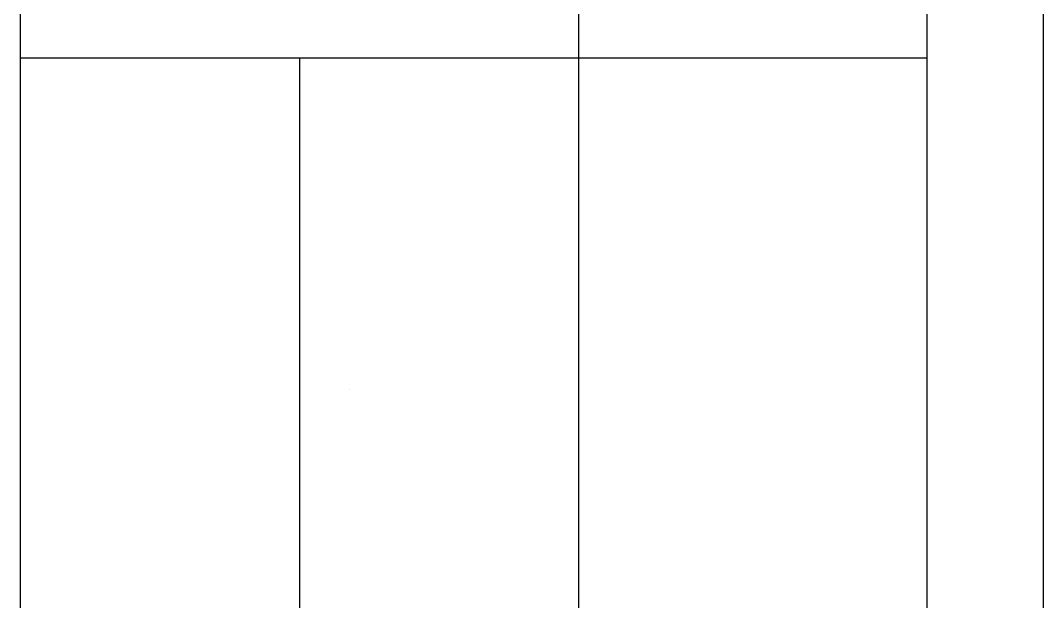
# Model space of a CAD drawing. Extents: x 17.6 to 52.5, y 0.2 to 49.5.
# Drawn here: x 47.35 to 52.51, y 37.92 to 40.85 of the extents above; entities that cross this region are included whole.
import ezdxf

# ---------------------------------------------------------------- set-up
doc = ezdxf.new("R2010")
doc.units = 0
doc.layers.get('0').update_dxf_attribs({"linetype": 'CONTINUOUS'})

msp = doc.modelspace()

# ---------------------------------------------------------------- linework, layer by layer
at = {"color": 7}
for points in [[(52.5138, 0.1546), (52.5138, 49.4628)], [(47.3482, 25.3957), (47.3482, 48.8758)], [(50.1658, 48.8758), (50.1658, 25.3957)], [(51.9268, 0.7416), (51.9268, 48.8758)], [(51.9268, 40.6578), (47.3482, 40.6578)], [(48.757, 40.6578), (48.757, 25.3957)]]:
    msp.add_lwpolyline(points, dxfattribs=at)
at = {"color": 5, "const_width": 0.0000000783}
for points in [[(49.9069, 39.8419), (49.6517, 39.8419), (49.6517, 39.8769), (49.688, 39.8769), (49.6646, 39.8963), (49.6506, 39.9207), (49.6459, 39.95), (49.6469, 39.9635), (49.6496, 39.9762), (49.6542, 39.9882), (49.6603, 39.9988), (49.6676, 40.0075), (49.676, 40.0142), (49.6855, 40.0194), (49.6962, 40.0235), (49.7079, 40.0263), (49.7179, 40.0275), (49.732, 40.0283), (49.75, 40.0285), (49.9069, 40.0285), (49.9069, 39.9896), (49.7517, 39.9896), (49.7355, 39.9891), (49.7223, 39.9876), (49.7121, 39.985), (49.704, 39.9812), (49.697, 39.9759), (49.6912, 39.9689), (49.6869, 39.9608), (49.6843, 39.9517), (49.6834, 39.9418), (49.6854, 39.926), (49.6912, 39.9117), (49.701, 39.8989), (49.7162, 39.8888), (49.7383, 39.8828), (49.7675, 39.8808), (49.9069, 39.8808), (49.9069, 39.8419)], [(49.7793, 39.5811), (49.7361, 39.5851), (49.7011, 39.5969), (49.6743, 39.6166), (49.6585, 39.6378), (49.6491, 39.6619), (49.6459, 39.6888), (49.6498, 39.7185), (49.6613, 39.7443), (49.6804, 39.7662), (49.7063, 39.7829), (49.7381, 39.7929), (49.7757, 39.7963), (49.8062, 39.7948), (49.832, 39.7904), (49.8532, 39.783), (49.8706, 39.7728), (49.8852, 39.7599), (49.897, 39.7443), (49.9057, 39.7268), (49.9109, 39.7083), (49.9126, 39.6888), (49.9088, 39.6587), (49.8974, 39.6327), (49.8783, 39.6109), (49.852, 39.5944), (49.819, 39.5844), (49.7793, 39.5811)], [(49.5527, 39.696), (49.5527, 39.747), (49.62, 39.6994), (49.62, 39.6672), (49.5527, 39.696)], [(49.7793, 39.6211), (49.8092, 39.6233), (49.8337, 39.6297), (49.8527, 39.6404), (49.8662, 39.6543), (49.8744, 39.6705), (49.8771, 39.6888), (49.8743, 39.7071), (49.8662, 39.7231), (49.8526, 39.737), (49.8334, 39.7477), (49.8085, 39.7541), (49.7778, 39.7563), (49.7488, 39.7541), (49.7249, 39.7477), (49.7061, 39.7369), (49.6926, 39.723), (49.6845, 39.7069), (49.6817, 39.6888), (49.6844, 39.6705), (49.6925, 39.6543), (49.706, 39.6404), (49.7249, 39.6297), (49.7494, 39.6233), (49.7793, 39.6211)], [(49.9069, 39.3537), (49.8718, 39.3537), (49.6853, 39.4998), (49.6862, 39.4839), (49.6866, 39.4693), (49.6868, 39.4559), (49.6868, 39.3623), (49.6517, 39.3623), (49.6517, 39.55), (49.6803, 39.55), (49.8422, 39.4257), (49.8718, 39.4017), (49.8706, 39.4188), (49.8699, 39.4351), (49.8696, 39.4508), (49.8696, 39.5569), (49.9069, 39.5569), (49.9069, 39.3537)], [(48.5122, 39.4286), (48.5122, 39.3897), (48.2366, 39.3897), (48.2466, 39.3794), (48.2565, 39.3671), (48.2664, 39.3529), (48.2755, 39.3382), (48.283, 39.3245), (48.2888, 39.3119), (48.247, 39.3119), (48.2348, 39.3327), (48.221, 39.3518), (48.2056, 39.369), (48.1896, 39.3837), (48.1739, 39.3952), (48.1585, 39.4036), (48.1585, 39.4286), (48.5122, 39.4286)], [(49.9069, 39.275), (49.5547, 39.275), (49.5547, 39.3139), (49.9069, 39.3139), (49.9069, 39.275)], [(48.3063, 39.1806), (48.257, 39.1806), (48.257, 39.225), (48.3063, 39.225), (48.3063, 39.1806)], [(48.4629, 39.1806), (48.4629, 39.225), (48.5122, 39.225), (48.5122, 39.1806), (48.4629, 39.1806)], [(49.8754, 39.1794), (49.8877, 39.1652), (49.8973, 39.1513), (49.9042, 39.1378), (49.9089, 39.1241), (49.9117, 39.1098), (49.9126, 39.0949), (49.9103, 39.0716), (49.9035, 39.0522), (49.8921, 39.0367), (49.8771, 39.0254), (49.8596, 39.0186), (49.8396, 39.0164), (49.8275, 39.0172), (49.816, 39.0198), (49.8054, 39.024), (49.7957, 39.0297), (49.7874, 39.0364), (49.7805, 39.0442), (49.7747, 39.0528), (49.77, 39.0621), (49.7663, 39.0722), (49.7641, 39.0811), (49.7619, 39.0926), (49.7598, 39.1067), (49.7554, 39.1354), (49.7504, 39.1585), (49.7449, 39.1762), (49.7397, 39.1763), (49.736, 39.1763), (49.7336, 39.1764), (49.7178, 39.1751), (49.7053, 39.1715), (49.6964, 39.1653), (49.6883, 39.1538), (49.6834, 39.139), (49.6817, 39.121), (49.6829, 39.1043), (49.6865, 39.0908), (49.6924, 39.0805), (49.7014, 39.0725), (49.714, 39.0661), (49.7303, 39.0611), (49.7245, 39.0231), (49.7076, 39.0273), (49.693, 39.033), (49.6807, 39.0402), (49.6704, 39.0493), (49.6618, 39.0607), (49.655, 39.0745), (49.65, 39.0903), (49.6469, 39.1077), (49.6459, 39.1266), (49.6468, 39.145), (49.6494, 39.1609), (49.6536, 39.1744), (49.6592, 39.1856), (49.6656, 39.1946), (49.673, 39.2015), (49.6814, 39.2066), (49.6912, 39.2107), (49.7024, 39.2136), (49.7117, 39.2146), (49.725, 39.2153), (49.7423, 39.2155), (49.7999, 39.2155), (49.8352, 39.2158), (49.8606, 39.2166), (49.8762, 39.218), (49.8867, 39.2202), (49.8969, 39.2235), (49.9069, 39.2278), (49.9069, 39.1872), (49.8974, 39.1836), (49.8869, 39.181), (49.8754, 39.1794)], [(49.7788, 39.1762), (49.7849, 39.1597), (49.7903, 39.1385), (49.7951, 39.1126), (49.7978, 39.0981), (49.8007, 39.0868), (49.8038, 39.0786), (49.8075, 39.0725), (49.8122, 39.0674), (49.8178, 39.0633), (49.8242, 39.0603), (49.8311, 39.0585), (49.8384, 39.0579), (49.8493, 39.0592), (49.8589, 39.0631), (49.8672, 39.0697), (49.8736, 39.0787), (49.8775, 39.0902), (49.8787, 39.1042), (49.8775, 39.1186), (49.8739, 39.1319), (49.8678, 39.1442), (49.8596, 39.1548), (49.8497, 39.1634), (49.8379, 39.1699), (49.8266, 39.1734), (49.8122, 39.1755), (49.7947, 39.1762), (49.7788, 39.1762)], [(48.5122, 39.0593), (48.5122, 39.0204), (48.2366, 39.0204), (48.2466, 39.0101), (48.2565, 38.9978), (48.2664, 38.9835), (48.2755, 38.9689), (48.283, 38.9552), (48.2888, 38.9426), (48.247, 38.9426), (48.2348, 38.9634), (48.221, 38.9825), (48.2056, 38.9997), (48.1896, 39.0144), (48.1739, 39.0259), (48.1585, 39.0343), (48.1585, 39.0593), (48.5122, 39.0593)], [(49.7834, 38.9409), (49.7951, 38.9829), (49.8304, 38.9717), (49.8596, 38.9559), (49.8827, 38.9354), (49.8995, 38.9109), (49.9095, 38.8829), (49.9129, 38.8516), (49.9103, 38.8196), (49.9026, 38.7918), (49.8897, 38.7683), (49.8719, 38.7486), (49.8495, 38.7323), (49.8225, 38.7194), (49.7925, 38.7101), (49.761, 38.7045), (49.7281, 38.7026), (49.693, 38.7047), (49.661, 38.711), (49.6321, 38.7215), (49.607, 38.7359), (49.5863, 38.7539), (49.5699, 38.7754), (49.5581, 38.7994), (49.551, 38.8251), (49.5486, 38.8523), (49.5516, 38.8823), (49.5606, 38.909), (49.5756, 38.9323), (49.5959, 38.9517), (49.6212, 38.9668), (49.6512, 38.9774), (49.662, 38.9361), (49.6387, 38.9277), (49.6201, 38.917), (49.6061, 38.9041), (49.5963, 38.889), (49.5905, 38.8714), (49.5885, 38.8514), (49.5907, 38.8284), (49.5972, 38.808), (49.608, 38.7903), (49.6224, 38.7756), (49.6399, 38.7641), (49.6602, 38.7558), (49.6823, 38.7503), (49.7049, 38.747), (49.7279, 38.7459), (49.7566, 38.7472), (49.7827, 38.7511), (49.8063, 38.7577), (49.8268, 38.767), (49.8435, 38.7792), (49.8564, 38.7943), (49.8656, 38.8113), (49.8711, 38.8293), (49.873, 38.8481), (49.8705, 38.8704), (49.8629, 38.8903), (49.8504, 38.9078), (49.8329, 38.9224), (49.8106, 38.9334), (49.7834, 38.9409)], [(49.9069, 38.5978), (49.8576, 38.5978), (49.8576, 38.6421), (49.9069, 38.6421), (49.9069, 38.5978)], [(49.9069, 38.2719), (49.5547, 38.2719), (49.5547, 38.3811), (49.5552, 38.4038), (49.5569, 38.4226), (49.5597, 38.4375), (49.5656, 38.4548), (49.574, 38.4703), (49.5849, 38.484), (49.6021, 38.4993), (49.6221, 38.5118), (49.6451, 38.5215), (49.6707, 38.5284), (49.6986, 38.5326), (49.7288, 38.534), (49.7546, 38.533), (49.7783, 38.5302), (49.7999, 38.5255), (49.8194, 38.5194), (49.8365, 38.5122), (49.8512, 38.5039), (49.8638, 38.4949), (49.8745, 38.4852), (49.8832, 38.4751), (49.8903, 38.4639), (49.8962, 38.4513), (49.9009, 38.4372), (49.9042, 38.4217), (49.9062, 38.4047), (49.9069, 38.3863), (49.9069, 38.2719)], [(49.8653, 38.3815), (49.8646, 38.4009), (49.8624, 38.4173), (49.8588, 38.4307), (49.8539, 38.4418), (49.8478, 38.4513), (49.8405, 38.4592), (49.8282, 38.4684), (49.8134, 38.4761), (49.796, 38.4824), (49.776, 38.487), (49.7534, 38.4898), (49.7281, 38.4907), (49.6941, 38.4889), (49.6658, 38.4835), (49.6432, 38.4744), (49.6256, 38.4627), (49.6123, 38.4495), (49.6034, 38.4347), (49.5994, 38.4212), (49.597, 38.4031), (49.5962, 38.3805), (49.5962, 38.3139), (49.8653, 38.3139), (49.8653, 38.3815)]]:
    msp.add_lwpolyline(points, dxfattribs=at)
at = {"color": 7, "const_width": 0.0000000783}
for points in [[(49.0215, 39.6144), (48.9805, 39.6144), (48.9805, 39.6554), (49.0215, 39.6554), (49.0215, 39.6144)], [(49.1521, 39.6144), (49.1521, 39.6554), (49.1931, 39.6554), (49.1931, 39.6144), (49.1521, 39.6144)], [(49.0868, 39.3629), (49.0508, 39.3665), (49.0217, 39.3775), (48.9993, 39.3957), (48.9862, 39.4154), (48.9783, 39.4376), (48.9757, 39.4626), (48.9789, 39.4901), (48.9884, 39.5139), (49.0044, 39.5343), (49.026, 39.5497), (49.0525, 39.559), (49.0838, 39.5621), (49.1092, 39.5607), (49.1307, 39.5566), (49.1484, 39.5498), (49.1629, 39.5403), (49.1751, 39.5284), (49.1849, 39.514), (49.1921, 39.4978), (49.1965, 39.4807), (49.1979, 39.4626), (49.1947, 39.4347), (49.1852, 39.4107), (49.1693, 39.3904), (49.1474, 39.3751), (49.1199, 39.366), (49.0868, 39.3629)], [(49.0868, 39.3999), (49.1117, 39.4019), (49.1321, 39.4079), (49.148, 39.4178), (49.1592, 39.4307), (49.166, 39.4456), (49.1683, 39.4626), (49.166, 39.4795), (49.1592, 39.4944), (49.1479, 39.5072), (49.1319, 39.5171), (49.1111, 39.5231), (49.0856, 39.5251), (49.0614, 39.5231), (49.0415, 39.5171), (49.0258, 39.5071), (49.0145, 39.4942), (49.0078, 39.4794), (49.0055, 39.4626), (49.0078, 39.4456), (49.0145, 39.4307), (49.0257, 39.4178), (49.0415, 39.4079), (49.0619, 39.4019), (49.0868, 39.3999)], [(49.1931, 39.2862), (49.1663, 39.2862), (49.1838, 39.2706), (49.1944, 39.2508), (49.1979, 39.2268), (49.1964, 39.2103), (49.1917, 39.1947), (49.1839, 39.18), (49.1733, 39.1669), (49.1603, 39.1559), (49.1448, 39.147), (49.1272, 39.1405), (49.1079, 39.1366), (49.087, 39.1353), (49.0664, 39.1364), (49.0472, 39.14), (49.0292, 39.1459), (49.0133, 39.1541), (49, 39.1647), (48.9895, 39.1777), (48.9818, 39.1924), (48.9772, 39.2082), (48.9757, 39.2252), (48.9766, 39.2375), (48.9793, 39.2489), (48.9838, 39.2594), (48.9897, 39.2688), (48.9968, 39.2769), (49.0049, 39.2838), (48.8996, 39.2838), (48.8996, 39.3197), (49.1931, 39.3197), (49.1931, 39.2862)], [(47.6318, 39.2266), (47.5907, 39.2266), (47.5907, 39.2676), (47.6318, 39.2676), (47.6318, 39.2266)], [(47.7623, 39.2266), (47.7623, 39.2676), (47.8033, 39.2676), (47.8033, 39.2266), (47.7623, 39.2266)], [(49.087, 39.1723), (49.1119, 39.1742), (49.1323, 39.18), (49.1481, 39.1895), (49.1593, 39.2017), (49.166, 39.2152), (49.1683, 39.2302), (49.1661, 39.2451), (49.1597, 39.2585), (49.149, 39.2703), (49.1338, 39.2795), (49.1142, 39.285), (49.09, 39.2868), (49.0635, 39.285), (49.0421, 39.2793), (49.0259, 39.27), (49.0146, 39.2579), (49.0078, 39.2441), (49.0055, 39.2286), (49.0077, 39.2134), (49.0142, 39.2), (49.0251, 39.1884), (49.0407, 39.1795), (49.0613, 39.1741), (49.087, 39.1723)], [(47.7771, 39.1273), (47.7873, 39.1141), (47.7954, 39.1012), (47.8011, 39.0887), (47.805, 39.0761), (47.8074, 39.0628), (47.8081, 39.049), (47.8062, 39.0274), (47.8005, 39.0095), (47.791, 38.9951), (47.7786, 38.9847), (47.764, 38.9784), (47.7473, 38.9763), (47.7372, 38.9771), (47.7277, 38.9795), (47.7187, 38.9834), (47.7107, 38.9886), (47.7038, 38.9948), (47.698, 39.002), (47.6932, 39.01), (47.6893, 39.0187), (47.6862, 39.028), (47.6844, 39.0362), (47.6826, 39.0469), (47.6808, 39.06), (47.6771, 39.0865), (47.673, 39.1079), (47.6684, 39.1243), (47.6641, 39.1244), (47.6609, 39.1244), (47.659, 39.1245), (47.6458, 39.1233), (47.6354, 39.1199), (47.628, 39.1142), (47.6212, 39.1035), (47.6171, 39.0899), (47.6157, 39.0732), (47.6167, 39.0577), (47.6197, 39.0452), (47.6247, 39.0357), (47.6321, 39.0283), (47.6426, 39.0223), (47.6562, 39.0177), (47.6514, 38.9825), (47.6373, 38.9864), (47.6251, 38.9917), (47.6148, 38.9983), (47.6063, 39.0068), (47.5991, 39.0174), (47.5934, 39.0302), (47.5892, 39.0448), (47.5867, 39.0609), (47.5859, 39.0784), (47.5866, 39.0954), (47.5888, 39.1102), (47.5923, 39.1227), (47.597, 39.133), (47.6023, 39.1413), (47.6084, 39.1477), (47.6155, 39.1525), (47.6237, 39.1562), (47.633, 39.1589), (47.6407, 39.1599), (47.6518, 39.1605), (47.6662, 39.1607), (47.7142, 39.1607), (47.7436, 39.1609), (47.7648, 39.1617), (47.7778, 39.163), (47.7866, 39.165), (47.7951, 39.1681), (47.8033, 39.1721), (47.8033, 39.1345), (47.7954, 39.1312), (47.7867, 39.1288), (47.7771, 39.1273)], [(47.6966, 39.1243), (47.7017, 39.109), (47.7062, 39.0894), (47.7102, 39.0654), (47.7125, 39.052), (47.7149, 39.0415), (47.7174, 39.034), (47.7205, 39.0283), (47.7244, 39.0235), (47.7292, 39.0197), (47.7345, 39.017), (47.7402, 39.0153), (47.7463, 39.0147), (47.7554, 39.016), (47.7634, 39.0196), (47.7703, 39.0257), (47.7756, 39.034), (47.7788, 39.0447), (47.7799, 39.0576), (47.7789, 39.071), (47.7759, 39.0833), (47.7708, 39.0946), (47.764, 39.1045), (47.7557, 39.1124), (47.7459, 39.1184), (47.7364, 39.1217), (47.7244, 39.1236), (47.7098, 39.1243), (47.6966, 39.1243)], [(49.1669, 39.059), (49.1771, 39.0458), (49.1851, 39.033), (49.1909, 39.0204), (49.1948, 39.0078), (49.1971, 38.9946), (49.1979, 38.9807), (49.196, 38.9591), (49.1903, 38.9412), (49.1808, 38.9269), (49.1683, 38.9164), (49.1537, 38.9101), (49.137, 38.908), (49.1269, 38.9088), (49.1174, 38.9112), (49.1085, 38.9151), (49.1005, 38.9204), (49.0936, 38.9266), (49.0878, 38.9338), (49.083, 38.9418), (49.0791, 38.9504), (49.076, 38.9597), (49.0741, 38.968), (49.0723, 38.9786), (49.0706, 38.9917), (49.0669, 39.0183), (49.0627, 39.0397), (49.0582, 39.056), (49.0538, 39.0561), (49.0507, 39.0562), (49.0488, 39.0562), (49.0355, 39.055), (49.0252, 39.0516), (49.0177, 39.046), (49.0109, 39.0353), (49.0069, 39.0216), (49.0055, 39.0049), (49.0065, 38.9895), (49.0095, 38.9769), (49.0144, 38.9674), (49.0219, 38.96), (49.0324, 38.954), (49.046, 38.9495), (49.0411, 38.9142), (49.027, 38.9181), (49.0149, 38.9234), (49.0046, 38.9301), (48.996, 38.9385), (48.9889, 38.9491), (48.9832, 38.9619), (48.979, 38.9765), (48.9765, 38.9926), (48.9757, 39.0101), (48.9764, 39.0272), (48.9785, 39.0419), (48.9821, 39.0544), (48.9867, 39.0647), (48.9921, 39.0731), (48.9982, 39.0794), (49.0052, 39.0842), (49.0134, 39.0879), (49.0227, 39.0906), (49.0305, 39.0916), (49.0416, 39.0922), (49.056, 39.0924), (49.104, 39.0924), (49.1334, 39.0927), (49.1546, 39.0934), (49.1676, 39.0947), (49.1763, 39.0968), (49.1848, 39.0998), (49.1931, 39.1038), (49.1931, 39.0662), (49.1852, 39.0629), (49.1765, 39.0605), (49.1669, 39.059)], [(49.0864, 39.056), (49.0915, 39.0407), (49.096, 39.0211), (49.1, 38.9971), (49.1022, 38.9838), (49.1046, 38.9733), (49.1072, 38.9657), (49.1103, 38.96), (49.1142, 38.9553), (49.1189, 38.9515), (49.1243, 38.9487), (49.13, 38.947), (49.136, 38.9465), (49.1451, 38.9477), (49.1531, 38.9513), (49.1601, 38.9574), (49.1654, 38.9658), (49.1686, 38.9764), (49.1697, 38.9893), (49.1687, 39.0027), (49.1656, 39.015), (49.1606, 39.0264), (49.1538, 39.0362), (49.1454, 39.0441), (49.1356, 39.0502), (49.1262, 39.0534), (49.1142, 39.0553), (49.0996, 39.056), (49.0864, 39.056)], [(47.8033, 38.8966), (47.5098, 38.8966), (47.5098, 38.9327), (47.8033, 38.9327), (47.8033, 38.8966)], [(47.7771, 38.8081), (47.7873, 38.7949), (47.7954, 38.7821), (47.8011, 38.7696), (47.805, 38.7569), (47.8074, 38.7437), (47.8081, 38.7298), (47.8062, 38.7083), (47.8005, 38.6903), (47.791, 38.676), (47.7786, 38.6655), (47.764, 38.6593), (47.7473, 38.6572), (47.7372, 38.658), (47.7277, 38.6603), (47.7187, 38.6643), (47.7107, 38.6695), (47.7038, 38.6757), (47.698, 38.6829), (47.6932, 38.6909), (47.6893, 38.6995), (47.6862, 38.7088), (47.6844, 38.7171), (47.6826, 38.7278), (47.6808, 38.7409), (47.6771, 38.7674), (47.673, 38.7888), (47.6684, 38.8051), (47.6641, 38.8052), (47.6609, 38.8053), (47.659, 38.8053), (47.6458, 38.8042), (47.6354, 38.8008), (47.628, 38.7951), (47.6212, 38.7844), (47.6171, 38.7707), (47.6157, 38.7541), (47.6167, 38.7386), (47.6197, 38.7261), (47.6247, 38.7165), (47.6321, 38.7092), (47.6426, 38.7032), (47.6562, 38.6986), (47.6514, 38.6634), (47.6373, 38.6673), (47.6251, 38.6725), (47.6148, 38.6792), (47.6063, 38.6876), (47.5991, 38.6982), (47.5934, 38.711), (47.5892, 38.7256), (47.5867, 38.7417), (47.5859, 38.7593), (47.5866, 38.7763), (47.5888, 38.791), (47.5923, 38.8035), (47.597, 38.8139), (47.6023, 38.8222), (47.6084, 38.8285), (47.6155, 38.8334), (47.6237, 38.8371), (47.633, 38.8398), (47.6407, 38.8408), (47.6518, 38.8414), (47.6662, 38.8416), (47.7142, 38.8416), (47.7436, 38.8418), (47.7648, 38.8426), (47.7778, 38.8439), (47.7866, 38.8459), (47.7951, 38.8489), (47.8033, 38.853), (47.8033, 38.8153), (47.7954, 38.812), (47.7867, 38.8096), (47.7771, 38.8081)], [(48.9414, 38.8289), (48.8996, 38.8289), (48.8996, 38.865), (48.9414, 38.865), (48.9414, 38.8289)], [(49.245, 38.7901), (49.2465, 38.7968), (49.2474, 38.8025), (49.2478, 38.8071), (49.2469, 38.8138), (49.2445, 38.8193), (49.2405, 38.8235), (49.2331, 38.8265), (49.221, 38.8283), (49.2039, 38.8289), (48.9805, 38.8289), (48.9805, 38.865), (49.2047, 38.865), (49.2282, 38.8639), (49.2464, 38.8604), (49.2594, 38.8548), (49.2705, 38.8442), (49.2772, 38.8298), (49.2794, 38.8115), (49.279, 38.8019), (49.2777, 38.7925), (49.2756, 38.7833), (49.245, 38.7901)], [(47.6966, 38.8051), (47.7017, 38.7899), (47.7062, 38.7702), (47.7102, 38.7463), (47.7125, 38.7329), (47.7149, 38.7224), (47.7174, 38.7148), (47.7205, 38.7092), (47.7244, 38.7044), (47.7292, 38.7006), (47.7345, 38.6978), (47.7402, 38.6962), (47.7463, 38.6956), (47.7554, 38.6968), (47.7634, 38.7005), (47.7703, 38.7065), (47.7756, 38.7149), (47.7788, 38.7256), (47.7799, 38.7385), (47.7789, 38.7518), (47.7759, 38.7642), (47.7708, 38.7755), (47.764, 38.7853), (47.7557, 38.7933), (47.7459, 38.7993), (47.7364, 38.8025), (47.7244, 38.8045), (47.7098, 38.8051), (47.6966, 38.8051)], [(49.1931, 38.7405), (49.1619, 38.7405), (49.1819, 38.7219), (49.1939, 38.6994), (49.1979, 38.673), (49.1971, 38.6607), (49.1947, 38.649), (49.1907, 38.6379), (49.1855, 38.6279), (49.1794, 38.6198), (49.1726, 38.6136), (49.1648, 38.6089), (49.1559, 38.6052), (49.1459, 38.6025), (49.1374, 38.6013), (49.1262, 38.6006), (49.1122, 38.6003), (48.9805, 38.6003), (48.9805, 38.6364), (49.0984, 38.6364), (49.1152, 38.6366), (49.1279, 38.6373), (49.1364, 38.6386), (49.1452, 38.6417), (49.1527, 38.6465), (49.1588, 38.653), (49.1633, 38.6609), (49.166, 38.67), (49.1669, 38.6802), (49.166, 38.6908), (49.1632, 38.7009), (49.1586, 38.7106), (49.1524, 38.7192), (49.1448, 38.7259), (49.1359, 38.7307), (49.125, 38.734), (49.1111, 38.736), (49.0944, 38.7367), (48.9805, 38.7367), (48.9805, 38.7727), (49.1931, 38.7727), (49.1931, 38.7405)], [(47.7255, 38.6031), (47.7301, 38.6386), (47.7527, 38.6327), (47.7718, 38.6228), (47.7874, 38.6088), (47.7989, 38.5917), (47.8058, 38.5721), (47.8081, 38.5501), (47.805, 38.5229), (47.7955, 38.4995), (47.7796, 38.4799), (47.7578, 38.4652), (47.7306, 38.4563), (47.6978, 38.4534), (47.6758, 38.4546), (47.6557, 38.4584), (47.6376, 38.4648), (47.6218, 38.4737), (47.6089, 38.4853), (47.5988, 38.4995), (47.5917, 38.5155), (47.5873, 38.5324), (47.5859, 38.5503), (47.5879, 38.572), (47.5937, 38.5908), (47.6034, 38.6069), (47.6167, 38.6198), (47.6333, 38.6293), (47.6532, 38.6352), (47.6586, 38.6001), (47.6455, 38.5959), (47.6347, 38.59), (47.6264, 38.5824), (47.6203, 38.5733), (47.6167, 38.5631), (47.6155, 38.5517), (47.6177, 38.5346), (47.6242, 38.5199), (47.6351, 38.5074), (47.6506, 38.498), (47.6712, 38.4923), (47.6968, 38.4904), (47.7228, 38.4922), (47.7435, 38.4977), (47.7591, 38.5068), (47.7699, 38.5189), (47.7764, 38.5332), (47.7785, 38.5497), (47.7771, 38.563), (47.7727, 38.5748), (47.7655, 38.5851), (47.7553, 38.5934), (47.7419, 38.5994), (47.7255, 38.6031)], [(49.1931, 38.4063), (49.1931, 38.3729), (48.8996, 38.3729), (48.8996, 38.4089), (49.0043, 38.4089), (48.9884, 38.4255), (48.9789, 38.445), (48.9757, 38.4672), (48.9766, 38.48), (48.9792, 38.4924), (48.9836, 38.5043), (48.9896, 38.5153), (48.997, 38.5249), (49.0058, 38.5331), (49.016, 38.5401), (49.0275, 38.546), (49.0403, 38.5509), (49.0541, 38.5544), (49.0686, 38.5566), (49.0836, 38.5573), (49.1173, 38.5543), (49.1454, 38.5453), (49.1681, 38.5302), (49.1846, 38.511), (49.1946, 38.4894), (49.1979, 38.4654), (49.1944, 38.4421), (49.1839, 38.4224), (49.1665, 38.4063), (49.1931, 38.4063)], [(49.0852, 38.4059), (49.1083, 38.4071), (49.1267, 38.4105), (49.1404, 38.4163), (49.1559, 38.429), (49.1652, 38.4444), (49.1683, 38.4624), (49.166, 38.4774), (49.1592, 38.491), (49.1478, 38.5032), (49.1318, 38.5128), (49.1115, 38.5185), (49.0866, 38.5204), (49.0613, 38.5186), (49.0408, 38.5131), (49.0251, 38.5039), (49.0141, 38.4921), (49.0075, 38.4788), (49.0053, 38.464), (49.0076, 38.4489), (49.0144, 38.4353), (49.0258, 38.4231), (49.0415, 38.4136), (49.0613, 38.4078), (49.0852, 38.4059)], [(47.7399, 38.245), (47.7343, 38.2806), (47.7474, 38.2838), (47.7584, 38.2894), (47.7671, 38.2973), (47.7734, 38.3077), (47.7772, 38.3204), (47.7785, 38.3356), (47.7774, 38.3508), (47.774, 38.363), (47.7684, 38.3725), (47.7613, 38.3792), (47.7534, 38.3832), (47.7447, 38.3845), (47.7371, 38.3833), (47.7307, 38.3798), (47.7255, 38.3739), (47.722, 38.3665), (47.7179, 38.3542), (47.7132, 38.337), (47.7069, 38.3133), (47.7011, 38.295), (47.6959, 38.2821), (47.6904, 38.2727), (47.6837, 38.265), (47.6757, 38.2589), (47.6668, 38.2545), (47.6573, 38.2518), (47.6472, 38.251), (47.6379, 38.2517), (47.6292, 38.2538), (47.6208, 38.2575), (47.6132, 38.2623), (47.6065, 38.2682), (47.6007, 38.2752), (47.5968, 38.2815), (47.5933, 38.2891), (47.5902, 38.2981), (47.5878, 38.308), (47.5864, 38.3184), (47.5859, 38.3292), (47.5867, 38.3452), (47.5891, 38.3599), (47.5931, 38.3732), (47.5985, 38.3847), (47.605, 38.394), (47.6126, 38.4011), (47.6218, 38.4065), (47.6327, 38.4106), (47.6456, 38.4135), (47.6504, 38.3783), (47.6402, 38.3757), (47.6317, 38.371), (47.6248, 38.3644), (47.6196, 38.3556), (47.6166, 38.3448), (47.6155, 38.3318), (47.6165, 38.3169), (47.6192, 38.3051), (47.6238, 38.2964), (47.6295, 38.2905), (47.6359, 38.287), (47.643, 38.2858), (47.6475, 38.2863), (47.6517, 38.2877), (47.6556, 38.2902), (47.6592, 38.2937), (47.6624, 38.2983), (47.6652, 38.304), (47.6671, 38.31), (47.6702, 38.3206), (47.6744, 38.3358), (47.6808, 38.3588), (47.6864, 38.3766), (47.6911, 38.3892), (47.6961, 38.3986), (47.7024, 38.4065), (47.71, 38.4129), (47.719, 38.4177), (47.7293, 38.4206), (47.7409, 38.4215), (47.7527, 38.4204), (47.764, 38.4169), (47.7748, 38.411), (47.7846, 38.403), (47.7928, 38.3929), (47.7994, 38.3807), (47.8043, 38.3669), (47.8072, 38.3519), (47.8081, 38.3358), (47.8062, 38.3104), (47.8005, 38.2894), (47.7909, 38.2727), (47.7776, 38.2599), (47.7606, 38.2507), (47.7399, 38.245)], [(48.941, 38.2822), (48.8996, 38.2822), (48.8996, 38.3182), (48.941, 38.3182), (48.941, 38.2822)], [(48.9805, 38.2822), (48.9805, 38.3182), (49.1931, 38.3182), (49.1931, 38.2822), (48.9805, 38.2822)], [(49.1931, 37.9905), (48.8996, 37.9905), (48.8996, 38.0916), (48.9001, 38.1126), (48.9015, 38.13), (48.9038, 38.1438), (48.9087, 38.1598), (48.9157, 38.1742), (48.9248, 38.1869), (48.9391, 38.2011), (48.9558, 38.2127), (48.975, 38.2216), (48.9963, 38.228), (49.0196, 38.2319), (49.0448, 38.2331), (49.0662, 38.2323), (49.0859, 38.2297), (49.104, 38.2253), (49.1202, 38.2196), (49.1345, 38.213), (49.1468, 38.2053), (49.1572, 38.1969), (49.1661, 38.188), (49.1734, 38.1786), (49.1793, 38.1682), (49.1842, 38.1566), (49.1881, 38.1435), (49.1909, 38.1292), (49.1925, 38.1135), (49.1931, 38.0964), (49.1931, 37.9905)], [(47.8033, 37.9913), (47.5098, 37.9913), (47.5098, 38.2035), (47.5445, 38.2035), (47.5445, 38.0301), (47.6344, 38.0301), (47.6344, 38.1925), (47.6688, 38.1925), (47.6688, 38.0301), (47.7687, 38.0301), (47.7687, 38.2103), (47.8033, 38.2103), (47.8033, 37.9913)], [(49.1585, 38.092), (49.1579, 38.11), (49.1561, 38.1251), (49.1531, 38.1375), (49.149, 38.1478), (49.1439, 38.1566), (49.1378, 38.1639), (49.1276, 38.1724), (49.1152, 38.1796), (49.1007, 38.1854), (49.0841, 38.1897), (49.0652, 38.1922), (49.0441, 38.1931), (49.0158, 38.1914), (48.9922, 38.1864), (48.9734, 38.178), (48.9587, 38.1672), (48.9477, 38.1549), (48.9402, 38.1412), (48.9369, 38.1287), (48.9349, 38.112), (48.9342, 38.091), (48.9342, 38.0293), (49.1585, 38.0293), (49.1585, 38.092)]]:
    msp.add_lwpolyline(points, dxfattribs=at)

doc.saveas('drawing.dxf')
